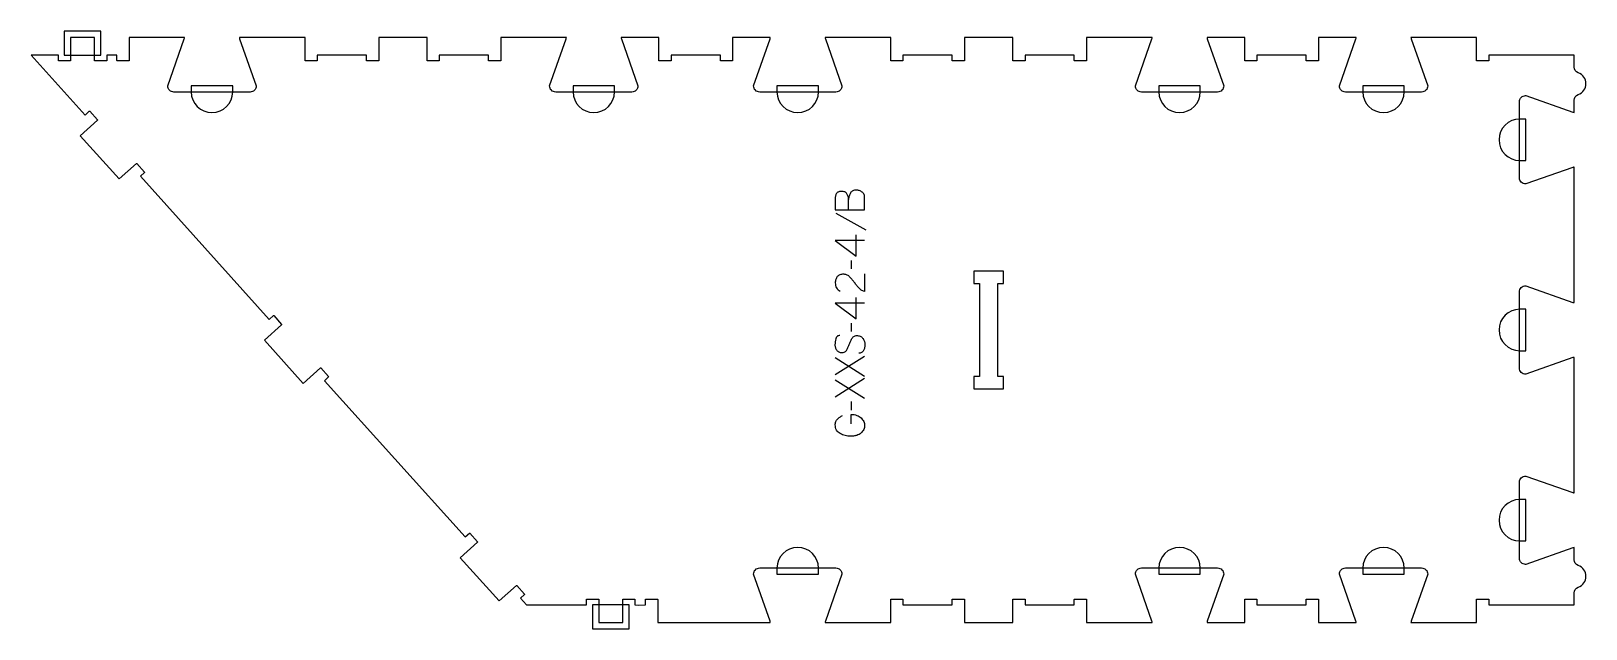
# Model space of a CAD drawing. Extents: x 0 to 1593, y -6 to 606.
import ezdxf

# ---------------------------------------------------------------- set-up
doc = ezdxf.new("R2010")
doc.units = 0
for name, color, linetype in [('1_ANYTOOL_1MMDEEP_LABELS_S', 2, 'CONTINUOUS'), ('3_ANYTOOL_CUTTHROUGH_INSID', 4, 'CONTINUOUS'), ('4_ANYTOOL_CUTTHROUGH_OUTSI', 5, 'CONTINUOUS'), ('5_ANYTOOL_HALF_MILL_9MM_IN', 3, 'CONTINUOUS')]:
    doc.layers.add(name, color=color, linetype=linetype)

msp = doc.modelspace()

# ---------------------------------------------------------------- linework, layer by layer
at = {"layer": '1_ANYTOOL_1MMDEEP_LABELS_S'}
for p, q in [((824.181801, 419.579746), (854.95323, 402.394032)), ((845.05323, 375.394032), (845.05323, 397.165461)), ((839.824659, 371.108318), (839.910373, 362.322603)), ((845.05323, 311.194032), (845.05323, 332.965461)), ((839.824659, 306.908318), (839.910373, 298.122603)), ((853.710373, 272.708318), (823.710373, 253.765461)), ((823.710373, 271.465461), (853.710373, 252.565461)), ((853.710373, 249.994032), (823.710373, 231.051175)), ((823.710373, 248.751175), (853.710373, 229.851175)), ((839.824659, 226.422603), (839.910373, 217.636889))]:
    msp.add_line(p, q, dxfattribs=at)
for points in [[(823.710373, 423.008318), (853.710373, 423.008318), (853.710373, 432.694032), (853.796087, 435.222603, 0.048381), (853.692172, 436.901497, 0.066146), (853.212159, 438.506532, 0.067079), (852.363488, 439.870295, 0.057042), (851.20323, 440.986889, 0.037099), (849.831989, 441.881561, 0.042913), (848.337159, 442.545818, 0.043052), (846.781511, 442.936978, 0.040094), (845.181801, 443.065461, 0.045096), (843.385185, 442.903089, 0.070597), (841.683587, 442.336889, 0.073303), (840.354549, 441.410911, 0.067093), (839.331801, 440.151175, 0.063103), (837.906856, 436.976665, 0.053716), (837.25323, 433.551175)], [(837.381801, 423.008318), (837.25323, 433.551175, 0.046847), (836.776782, 436.499877, 0.060102), (835.688944, 439.272603, 0.086388), (834.818818, 440.379306, 0.076384), (833.637159, 441.152961, 0.070405), (831.949409, 441.650429, 0.036531), (830.181801, 441.779746, 0.031885), (828.746544, 441.688125, 0.051083), (827.350551, 441.361889, 0.053001), (826.263993, 440.853602, 0.064647), (825.32823, 440.108318, 0.064346), (824.602665, 439.135026, 0.050037), (824.114837, 438.019032, 0.048317), (823.798555, 436.574476, 0.029756), (823.710373, 435.094032), (823.710373, 423.008318)], [(853.667516, 357.394032), (853.624659, 339.094032, -0.034491), (851.877327, 339.75681, -0.037732), (850.244301, 340.663675, -0.037744), (848.769665, 341.802969, -0.03482), (847.474659, 343.144032, -0.00859), (845.076076, 346.103257, -0.008791), (842.781801, 349.144032, 0.020588), (840.548359, 351.963321, 0.025206), (838.067516, 354.565461, 0.046908), (836.766274, 355.586056, 0.051091), (835.292516, 356.333318, 0.050722), (833.644341, 356.782051, 0.041139), (831.938944, 356.922603, 0.039396), (830.131359, 356.779959, 0.058519), (828.392516, 356.290461, 0.060358), (826.9854, 355.499903, 0.061397), (825.810373, 354.394032, 0.048006), (824.888413, 353.038075, 0.045901), (824.235373, 351.533318, 0.045216), (823.832813, 349.793257, 0.034258), (823.710373, 348.008318, 0.055622), (824.00436, 345.373747, 0.079896), (824.985373, 342.929746, 0.080617), (826.651073, 340.960359, 0.060287), (828.810373, 339.522603)], [(828.296087, 294.094032, 0.071867), (826.95948, 293.900918, 0.100684), (825.77823, 293.274389, 0.047558), (825.30178, 292.799836, 0.038563), (824.913051, 292.249836, 0.037928), (824.565583, 291.552648, 0.026634), (824.310373, 290.815461, 0.028461), (823.62439, 287.792127, 0.041577), (823.367516, 284.708318, 0.036938), (823.478655, 283.205958, 0.041531), (823.822873, 281.740461, 0.041583), (824.400081, 280.363084, 0.038125), (825.188944, 279.094032, 0.057611), (826.180849, 278.023879, 0.065808), (827.401444, 277.229746, 0.06469), (828.860999, 276.75225, 0.046778), (830.396087, 276.608318, 0.052235), (831.945929, 276.770674, 0.075448), (833.396087, 277.315461, 0.076671), (834.56914, 278.231552, 0.061023), (835.45323, 279.436889, 0.021951), (836.980576, 282.465743, 0.018213), (838.260373, 285.608318, -0.02405), (839.565835, 288.709802, -0.02981), (841.196087, 291.651175, -0.068439), (842.162018, 292.792477, -0.079282), (843.413944, 293.601175, -0.076308), (844.992626, 294.026175, -0.047772), (846.638944, 294.051175, -0.046243), (848.319904, 293.75794, -0.06359), (849.89073, 293.108318, -0.064671), (851.174919, 292.135494, -0.057073), (852.188944, 290.879746, -0.067522), (853.551855, 287.911438, -0.070793), (854.05323, 284.686889, -0.064027), (853.690715, 281.547874, -0.070447), (852.510373, 278.622603, -0.054374), (851.66074, 277.464186, -0.074742), (850.549659, 276.565461, -0.075199), (849.24328, 276.042453, -0.057737), (847.838944, 275.879746)], [(839.910373, 203.536889), (839.95323, 213.308318, -0.031732), (842.960632, 213.040207, -0.048764), (845.87823, 212.295818, -0.050291), (848.188738, 211.186105, -0.060119), (850.196087, 209.601175, -0.036578), (851.682504, 207.869155, -0.050793), (852.842516, 205.910103, -0.051881), (853.51026, 203.957086, -0.053919), (853.75323, 201.908318, -0.055881), (853.546286, 199.87317, -0.055271), (852.896087, 197.933318, -0.05403), (851.736894, 196.007342, -0.038531), (850.238944, 194.322603, -0.067281), (848.12793, 192.77489, -0.049165), (845.706801, 191.751175, -0.047412), (842.502883, 191.078248, -0.028075), (839.224659, 190.894032, -0.03109), (836.533079, 191.061559, -0.031496), (833.883587, 191.563675, -0.031425), (831.255343, 192.414548, -0.02824), (828.746087, 193.572603, -0.064555), (826.594562, 195.101407, -0.078906), (824.969301, 197.167246, -0.076878), (823.994752, 199.790847, -0.050594), (823.710373, 202.594032, -0.039946), (823.84317, 204.253593, -0.052714), (824.27823, 205.856532, -0.053511), (824.993564, 207.239729, -0.05153), (825.981801, 208.444032, -0.040443), (828.404943, 210.484256, -0.04035), (831.124659, 212.108318)]]:
    msp.add_lwpolyline(points, format="xyb", dxfattribs=at)
for points in [[(853.710373, 391.379746), (823.667516, 391.422603), (845.05323, 375.394032)], [(853.710373, 327.179746), (823.667516, 327.222603), (845.05323, 311.194032)]]:
    msp.add_lwpolyline(points, dxfattribs=at)
at = {"layer": '3_ANYTOOL_CUTTHROUGH_INSID'}
msp.add_lwpolyline([(965.561488, 360.002797), (965.561488, 347.502797), (971.561488, 347.502797), (971.561488, 252.002797), (965.561488, 252.002797), (965.561488, 239.502797), (996.061488, 239.502797), (996.061488, 252.002797), (990.061488, 252.002797), (990.061488, 347.502797), (996.061488, 347.502797), (996.061488, 360.002797)], close=True, dxfattribs=at)
at = {"layer": '4_ANYTOOL_CUTTHROUGH_OUTSI'}
msp.add_lwpolyline([(157.158904, 599.502779), (100.475985, 599.501064), (100.475985, 575.751056, -0.414214), (100.225985, 575.501056), (88.225985, 575.501056, -0.414214), (87.975985, 575.751056), (87.975985, 581.501081), (77.468268, 581.50213), (77.468268, 575.752155, -0.414214), (77.218268, 575.502155), (65.218268, 575.502155, -0.414214), (64.968268, 575.752155), (64.968268, 599.502155), (40.468268, 599.502155), (40.468268, 575.752155, -0.414214), (40.218268, 575.502155), (28.218268, 575.502155, -0.414214), (27.968268, 575.752155), (27.968268, 581.502153), (0, 581.50193), (55.371553, 520.01424), (59.644649, 523.861752, -0.414214), (59.997718, 523.843249), (68.027285, 514.92551, -0.414214), (68.008782, 514.572442), (50.359092, 498.68059), (90.172361, 454.463472), (107.822051, 470.355323, -0.414214), (108.17512, 470.33682), (116.204687, 461.419082, -0.414214), (116.186184, 461.066013), (111.913101, 457.218512), (243.913444, 310.617278), (248.186527, 314.464779, -0.414214), (248.539596, 314.446275), (256.569163, 305.528537, -0.414214), (256.550659, 305.175468), (238.900969, 289.283617), (278.714239, 245.066498), (296.363929, 260.95835, -0.414214), (296.716998, 260.939846), (304.746565, 252.022108, -0.414214), (304.728062, 251.669039), (300.454979, 247.821538), (444.652351, 87.673582), (448.925706, 91.521328, -0.414214), (449.278775, 91.502825), (457.308342, 82.585087, -0.414214), (457.289839, 82.232018), (439.640149, 66.340167), (479.453418, 22.123048), (497.103108, 38.0149, -0.414214), (497.456177, 37.996396), (505.485744, 29.078658, -0.414214), (505.467241, 28.725589), (501.194045, 24.877986), (507.377666, 18.001942), (569.029593, 18.000008), (569.029593, 23.75, -0.414214), (569.279593, 24), (581.279593, 24, -0.414214), (581.529593, 23.75), (581.529593, 0), (606.029593, 0), (606.029593, 23.75, -0.414214), (606.279593, 24), (618.279593, 24, -0.414214), (618.529593, 23.75), (618.529593, 17.999912), (621.87282, 17.998739), (629.299352, 18.0009), (629.299352, 23.750973, -0.414214), (629.549352, 24.000973), (641.549352, 24.000973, -0.414214), (641.799352, 23.750973), (641.799352, 0.000977), (757.158967, 0.002793, 0.061411), (756.924057, 1.397667), (740.028524, 49.670209, -0.084368), (740.014488, 49.752797, -0.414214), (746.264488, 56.002797), (824.264488, 56.002797, -0.414214), (830.514488, 49.752797, -0.084368), (830.500453, 49.670209), (813.60134, 1.386602, 0.0608), (813.370009, 0.002797), (880.561488, 0.002797), (880.561488, 23.752797, -0.414214), (880.811488, 24.002797), (892.811488, 24.002797, -0.414214), (893.061488, 23.752797), (893.061488, 18.002797), (943.561488, 18.002797), (943.561488, 23.752797, -0.414214), (943.811488, 24.002797), (955.811488, 24.002797, -0.414214), (956.061488, 23.752797), (956.061488, 0.002797), (1005.561488, 0.002797), (1005.561488, 23.752797, -0.414214), (1005.811488, 24.002797), (1017.811488, 24.002797, -0.414214), (1018.061488, 23.752797), (1018.061488, 18.002797), (1068.561488, 18.002797), (1068.561488, 23.752797, -0.414214), (1068.811488, 24.002797), (1080.811488, 24.002797, -0.414214), (1081.061488, 23.752797), (1081.061488, 0.002797), (1130.8115, 0.002797, 0.000024), (1148.253051, 0.001946, 0.061784), (1148.018057, 1.396816), (1131.122524, 49.669358, -0.084368), (1131.108488, 49.751945, -0.414214), (1137.358488, 56.001945), (1215.358488, 56.001945, -0.414214), (1221.608488, 49.751945, -0.084368), (1221.594453, 49.669358), (1204.69534, 1.385751, 0.061178), (1204.463926, 0.001945), (1243.061488, 0.001945), (1243.061488, 23.751945, -0.414214), (1243.311488, 24.001945), (1255.311488, 24.001945, -0.414214), (1255.561488, 23.751945), (1255.561488, 18.001945), (1306.061488, 18.001945), (1306.061488, 23.751945, -0.414214), (1306.311488, 24.001945), (1318.311488, 24.001945, -0.414214), (1318.561488, 23.751945), (1318.561488, 0.001945), (1357.159051, 0.001945, 0.061784), (1356.924057, 1.396816), (1340.028524, 49.669358, -0.084368), (1340.014488, 49.751945, -0.414214), (1346.264488, 56.001945), (1424.264488, 56.001945, -0.414214), (1430.514488, 49.751945, -0.084368), (1430.500453, 49.669358), (1413.60134, 1.385751, 0.061178), (1413.369926, 0.001945), (1480.561488, 0.001945), (1480.561488, 23.751945, -0.414214), (1480.811488, 24.001945), (1492.811488, 24.001945, -0.414214), (1493.061488, 23.751945), (1493.061488, 18.001945), (1580.561488, 18.001945), (1580.561488, 30.406383, -0.317837), (1584.728155, 36.298939, 0.707107), (1584.728155, 58.454952, -0.317837), (1580.561488, 64.347508), (1580.561488, 76.746508, 0.061784), (1579.166618, 76.511514), (1530.894076, 59.615981, -0.084368), (1530.811488, 59.601945, -0.414214), (1524.561488, 65.851945), (1524.561488, 143.851945, -0.414214), (1530.811488, 150.101945, -0.084368), (1530.894076, 150.08791), (1579.177683, 133.188797, 0.061178), (1580.561488, 132.957383), (1580.561488, 271.646508, 0.061784), (1579.166618, 271.411514), (1530.894076, 254.515981, -0.084368), (1530.811488, 254.501945, -0.414214), (1524.561488, 260.751945), (1524.561488, 338.751945, -0.414214), (1530.811488, 345.001945, -0.084368), (1530.894076, 344.98791), (1579.177683, 328.088797, 0.061178), (1580.561488, 327.857383), (1580.561488, 466.546508, 0.061784), (1579.166618, 466.311514), (1530.894076, 449.415981, -0.084368), (1530.811488, 449.401945, -0.414214), (1524.561488, 455.651945), (1524.561488, 533.651945, -0.414214), (1530.811488, 539.901945, -0.084368), (1530.894076, 539.88791), (1579.177683, 522.988797, 0.061178), (1580.561488, 522.757383), (1580.561488, 535.156383, -0.317837), (1584.728155, 541.048939, 0.317837), (1592.561488, 552.126945, 0.317837), (1584.728155, 563.204952, -0.317837), (1580.561488, 569.097508), (1580.561488, 581.501945), (1493.061488, 581.501945), (1493.061488, 575.751945, -0.414214), (1492.811488, 575.501945), (1480.811488, 575.501945, -0.414214), (1480.561488, 575.751945), (1480.561488, 599.501945), (1413.369926, 599.501945, 0.061784), (1413.60492, 598.107075), (1430.500453, 549.834533, -0.084368), (1430.514488, 549.751945, -0.414214), (1424.264488, 543.501945), (1346.264488, 543.501945, -0.414214), (1340.014488, 549.751945, -0.084368), (1340.028524, 549.834533), (1356.927637, 598.11814, 0.061178), (1357.159051, 599.501945), (1318.561488, 599.501945), (1318.561488, 575.751945, -0.414214), (1318.311488, 575.501945), (1306.311488, 575.501945, -0.414214), (1306.061488, 575.751945), (1306.061488, 581.501945), (1255.561488, 581.501945), (1255.561488, 575.751945, -0.414214), (1255.311488, 575.501945), (1243.311488, 575.501945, -0.414214), (1243.061488, 575.751945), (1243.061488, 599.501945), (1204.463926, 599.501945, 0.061784), (1204.69892, 598.107075), (1221.594453, 549.834533, -0.084368), (1221.608488, 549.751945, -0.414214), (1215.358488, 543.501945), (1137.358488, 543.501945, -0.414214), (1131.108488, 549.751945, -0.084368), (1131.122524, 549.834533), (1148.021637, 598.11814, 0.061178), (1148.253051, 599.501945), (1130.811486, 599.501945), (1081.061488, 599.502793), (1081.061488, 575.752797, -0.414214), (1080.811488, 575.502797), (1068.811488, 575.502797, -0.414214), (1068.561488, 575.752797), (1068.561488, 581.502797), (1018.061488, 581.502797), (1018.061488, 575.752797, -0.414214), (1017.811488, 575.502797), (1005.811488, 575.502797, -0.414214), (1005.561488, 575.752797), (1005.561488, 599.502797), (956.061488, 599.502797), (956.061488, 575.752797, -0.414214), (955.811488, 575.502797), (943.811488, 575.502797, -0.414214), (943.561488, 575.752797), (943.561488, 581.502797), (893.061488, 581.502797), (893.061488, 575.752797, -0.414214), (892.811488, 575.502797), (880.811488, 575.502797, -0.414214), (880.561488, 575.752797), (880.561488, 599.502797), (813.370009, 599.502797, 0.06141), (813.60492, 598.107927), (830.500453, 549.835384, -0.084368), (830.514488, 549.752797, -0.414214), (824.264488, 543.502797), (746.264488, 543.502797, -0.414214), (740.014488, 549.752797, -0.084368), (740.028524, 549.835384), (756.927637, 598.118992, 0.0608), (757.158967, 599.502797), (718.561488, 599.502797), (718.561488, 575.752797, -0.414214), (718.311488, 575.502797), (706.311488, 575.502797, -0.414214), (706.061488, 575.752797), (706.061488, 581.502797), (655.561488, 581.502797), (655.561488, 575.752797, -0.414214), (655.311488, 575.502797), (643.311488, 575.502797, -0.414214), (643.061488, 575.752797), (643.061488, 599.502797), (604.464009, 599.502797, 0.06141), (604.69892, 598.107927), (621.594453, 549.835384, -0.084368), (621.608488, 549.752797, -0.414214), (615.358488, 543.502797), (537.358488, 543.502797, -0.414214), (531.108488, 549.752797, -0.084368), (531.122524, 549.835384), (548.021637, 598.118992, 0.0608), (548.252967, 599.502797), (530.811488, 599.502792), (481.061488, 599.502787), (481.061488, 575.752787, -0.414214), (480.811488, 575.502787), (468.811488, 575.502787, -0.414214), (468.561488, 575.752787), (468.561488, 581.502787), (418.061488, 581.502787), (418.061488, 575.752787, -0.414214), (417.811488, 575.502787), (405.811488, 575.502787, -0.414214), (405.561488, 575.752787), (405.561488, 599.502787), (356.061488, 599.502787), (356.061488, 575.752787, -0.414214), (355.811488, 575.502787), (343.811488, 575.502787, -0.414214), (343.561488, 575.752787), (343.561488, 581.502787), (293.061488, 581.502787), (293.061488, 575.752787, -0.414214), (292.811488, 575.502787), (280.811488, 575.502787, -0.414214), (280.561488, 575.752787), (280.561488, 599.502787), (213.369982, 599.502787, 0.061436), (213.604821, 598.107917), (230.500354, 549.835374, -0.084368), (230.514389, 549.752787, -0.414214), (224.264389, 543.502787), (146.264389, 543.502787, -0.414214), (140.014389, 549.752787, -0.084368), (140.028425, 549.835374), (156.927537, 598.118982, 0.060787)], format="xyb", close=True, dxfattribs=at)
at = {"layer": '5_ANYTOOL_HALF_MILL_9MM_IN'}
for points in [[(39.968268, 581.502165), (65.468268, 581.502165), (71.468268, 581.502165), (71.468268, 599.742155), (71.468268, 606.002155), (33.968268, 606.002155), (33.968268, 599.742155), (33.968268, 581.502165)], [(606.529593, 18), (581.029593, 18), (575.029593, 18), (575.029593, -6.5), (581.289593, -6.5), (612.529593, -6.5), (612.529593, -0.24), (612.529593, 18)]]:
    msp.add_lwpolyline(points, close=True, dxfattribs=at)
for points in [[(164.014486, 543.752797, 1), (206.514486, 543.752797), (206.514486, 550.002797), (164.014486, 550.002797)], [(555.108488, 543.752797, 1), (597.608488, 543.752797), (597.608488, 550.002797), (555.108488, 550.002797)], [(764.014488, 543.752797, 1), (806.514488, 543.752797), (806.514488, 550.002797), (764.014488, 550.002797)], [(1155.108488, 543.751945, 1), (1197.608488, 543.751945), (1197.608488, 550.001945), (1155.108488, 550.001945)], [(1364.014488, 543.751945, 1), (1406.514488, 543.751945), (1406.514488, 550.001945), (1364.014488, 550.001945)], [(1524.811488, 515.901945, 1), (1524.811488, 473.401945), (1531.061488, 473.401945), (1531.061488, 515.901945)], [(1524.811488, 321.001945, 1), (1524.811488, 278.501945), (1531.061488, 278.501945), (1531.061488, 321.001945)], [(1524.811488, 126.101945, 1), (1524.811488, 83.601945), (1531.061488, 83.601945), (1531.061488, 126.101945)], [(806.514486, 55.762797, 0.999765), (764.014488, 55.752797), (764.014488, 49.502797), (806.514488, 49.502797)], [(1197.608488, 55.501945), (1197.608488, 55.751945, 1), (1155.108488, 55.751945), (1155.108488, 49.501945), (1197.608488, 49.501945)], [(1406.514488, 55.501945), (1406.514488, 55.751945, 1), (1364.014488, 55.751945), (1364.014488, 49.501945), (1406.514488, 49.501945)]]:
    msp.add_lwpolyline(points, format="xyb", close=True, dxfattribs=at)

doc.saveas('drawing.dxf')
